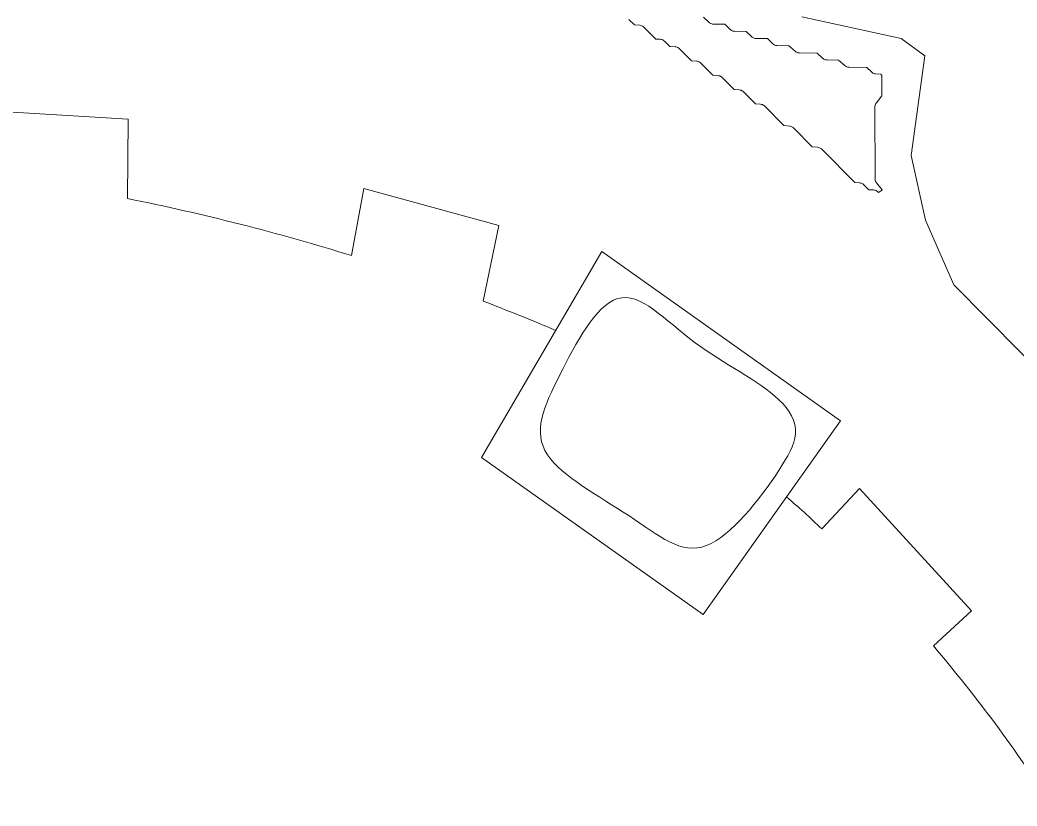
# Model space of a CAD drawing. Header units: inches. Extents: x 36 to 190, y -75 to 56.
# Drawn here: x 49.111 to 52.838, y 36.924 to 39.862 of the extents above; entities that cross this region are included whole.
import ezdxf

# ---------------------------------------------------------------- set-up
doc = ezdxf.new("R2010")
doc.units = ezdxf.units.IN
for name, color, linetype, lineweight in [('01_ORIGINAL_CAD', 7, 'CONTINUOUS', 20), ('02_APPROVED_PDF_OUTLINES', 7, 'CONTINUOUS', 15), ('04_APPROVED_PERIMETER', 7, 'CONTINUOUS', 15)]:
    doc.layers.add(name, color=color, linetype=linetype, lineweight=lineweight)

# ---------------------------------------------------------------- blocks, each defined once
blk = doc.blocks.new('01_SCALLOP')
at = {"layer": '01_ORIGINAL_CAD'}
for points in [[(49.0534, 39.2724), (49.0621, 39.5186), (49.5148, 39.4915), (49.5133, 39.1941)], [(50.3503, 38.9811), (50.3957, 39.232), (50.9015, 39.0933), (50.8421, 38.8111)], [(51.2858, 38.9961), (52.1779, 38.364), (51.6649, 37.64), (50.8365, 38.2269), (51.2858, 38.9961)], [(52.2493, 38.1107), (52.1082, 37.9605)], [(52.2493, 38.1107), (52.6681, 37.6537), (52.5252, 37.5228)]]:
    blk.add_lwpolyline(points, dxfattribs=at)
for centre, radius, start, end in [((47.8977, 31.0932), 8.2604, 72.72792, 78.72142), ((47.8977, 31.0932), 8.2604, 67.08551, 69.11803), ((48.3626, 33.9743), 5.4698, 46.7825, 48.644), ((48.3626, 33.9743), 5.4698, 32.6388, 40.4465)]:
    blk.add_arc(centre, radius, start, end, dxfattribs=at)
at = {"layer": '02_APPROVED_PDF_OUTLINES'}
blk.add_lwpolyline([(51.666, 39.8721), (51.686, 39.8531), (51.6883, 39.8512), (51.6909, 39.8495), (51.6936, 39.8482), (51.6966, 39.8472), (51.6996, 39.8465), (51.7026, 39.8463), (51.7456, 39.8454), (51.7656, 39.8264), (51.768, 39.8244), (51.7706, 39.8227), (51.7733, 39.8214), (51.7762, 39.8204), (51.7792, 39.8198), (51.7823, 39.8195), (51.8253, 39.8186), (51.8453, 39.7996), (51.8477, 39.7976), (51.8503, 39.7959), (51.853, 39.7946), (51.8559, 39.7936), (51.8589, 39.793), (51.862, 39.7927), (51.9049, 39.7918), (51.925, 39.7728), (51.9274, 39.7708), (51.9299, 39.7692), (51.9327, 39.7678), (51.9356, 39.7668), (51.9386, 39.7662), (51.9417, 39.7659), (51.9851, 39.765), (52.0081, 39.7446), (52.0105, 39.7427), (52.0131, 39.7412), (52.0158, 39.7399), (52.0187, 39.739), (52.0216, 39.7385), (52.0246, 39.7383), (52.091, 39.7381), (52.1109, 39.7193), (52.1133, 39.7173), (52.1158, 39.7156), (52.1186, 39.7143), (52.1215, 39.7133), (52.1245, 39.7127), (52.1276, 39.7124), (52.171, 39.7115), (52.194, 39.6911), (52.1964, 39.6892), (52.199, 39.6876), (52.2017, 39.6864), (52.2046, 39.6855), (52.2076, 39.685), (52.2106, 39.6848), (52.2766, 39.6846), (52.2938, 39.6675), (52.2964, 39.6652), (52.2993, 39.6634), (52.3025, 39.6619), (52.3058, 39.6609), (52.3092, 39.6604), (52.3288, 39.6586), (52.333, 39.6544), (52.3331, 39.5785), (52.3121, 39.5523), (52.3102, 39.5495), (52.3087, 39.5465), (52.3075, 39.5433), (52.3069, 39.54), (52.3066, 39.5366), (52.3072, 39.2682), (52.3074, 39.2648), (52.3081, 39.2615), (52.3092, 39.2583), (52.3108, 39.2553), (52.3127, 39.2526), (52.3338, 39.2264), (52.3338, 39.2253), (52.3331, 39.2252), (52.33, 39.2238), (52.3271, 39.222), (52.3244, 39.2199), (52.3207, 39.2164), (52.317, 39.2199), (52.3143, 39.2221), (52.3112, 39.2239), (52.308, 39.2253), (52.3046, 39.2262), (52.3011, 39.2266), (52.2843, 39.2273), (52.264, 39.2465), (52.2613, 39.2488), (52.2582, 39.2506), (52.2549, 39.252), (52.2515, 39.2529), (52.2479, 39.2534), (52.2316, 39.2541), (52.1077, 39.3787), (52.105, 39.381), (52.1021, 39.3829), (52.0989, 39.3844), (52.0956, 39.3854), (52.0921, 39.386), (52.0726, 39.3877), (52.0036, 39.4572), (52.0012, 39.4594), (51.9985, 39.4612), (51.9956, 39.4626), (51.9926, 39.4637), (51.9894, 39.4644), (51.9667, 39.4676), (51.895, 39.5396), (51.8923, 39.5419), (51.8894, 39.5438), (51.8863, 39.5453), (51.8829, 39.5463), (51.8795, 39.5468), (51.8599, 39.5486), (51.8152, 39.5932), (51.8126, 39.5955), (51.8097, 39.5974), (51.8065, 39.5989), (51.8032, 39.5999), (51.7997, 39.6005), (51.7801, 39.6022), (51.7355, 39.6469), (51.7328, 39.6491), (51.7299, 39.651), (51.7268, 39.6525), (51.7234, 39.6535), (51.72, 39.6541), (51.7004, 39.6558), (51.6557, 39.7005), (51.6531, 39.7028), (51.6502, 39.7047), (51.647, 39.7061), (51.6437, 39.7072), (51.6403, 39.7077), (51.6206, 39.7094), (51.576, 39.7541), (51.5734, 39.7564), (51.5705, 39.7583), (51.5673, 39.7598), (51.564, 39.7608), (51.5605, 39.7613), (51.5405, 39.7631), (51.5198, 39.7828), (51.517, 39.785), (51.514, 39.7869), (51.5107, 39.7883), (51.5072, 39.7892), (51.5037, 39.7896), (51.4873, 39.7903), (51.4431, 39.8345), (51.4405, 39.8368), (51.4376, 39.8387), (51.4344, 39.8402), (51.4311, 39.8412), (51.4277, 39.8417), (51.4077, 39.8435), (51.3869, 39.8632)], dxfattribs=at)
blk.add_open_spline([(51.3441, 38.8204), (51.4298, 38.8471), (51.5208, 38.7403), (51.6348, 38.6558), (51.7429, 38.5756), (51.8717, 38.5154), (51.9475, 38.4428), (51.9878, 38.4042), (52.0131, 38.3621), (52.0095, 38.3153), (52.0062, 38.2739), (51.9804, 38.2289), (51.9471, 38.1781), (51.8754, 38.0689), (51.7692, 37.9333), (51.6775, 37.898), (51.5817, 37.8611), (51.5017, 37.9338), (51.3865, 38.0096), (51.2773, 38.0816), (51.1364, 38.1562), (51.0829, 38.2367), (51.0261, 38.3222), (51.0678, 38.4142), (51.1299, 38.5377), (51.1879, 38.6528), (51.2637, 38.7953), (51.3441, 38.8204)], degree=3, knots=[0, 0, 0, 0, 0.129206, 0.129206, 0.129206, 0.251716, 0.251716, 0.251716, 0.316733, 0.316733, 0.316733, 0.374079, 0.374079, 0.374079, 0.497412, 0.497412, 0.497412, 0.626385, 0.626385, 0.626385, 0.748774, 0.748774, 0.748774, 0.878789, 0.878789, 0.878789, 1, 1, 1, 1], dxfattribs=at)
at = {"layer": '04_APPROVED_PERIMETER'}
blk.add_lwpolyline([(55.4908, 39.9205), (55.4902, 39.7777), (55.5445, 39.6139), (55.6498, 39.4648), (55.0489, 39.0438), (54.3328, 38.6943), (53.8288, 38.5329), (53.2985, 38.4776), (53.2631, 38.4398), (53.2631, 38.2641), (53.2251, 38.2435), (52.6018, 38.8721), (52.4952, 39.1135), (52.4416, 39.3551), (52.4937, 39.7276), (52.405, 39.7921), (52.0337, 39.8735)], dxfattribs=at)

msp = doc.modelspace()

# ---------------------------------------------------------------- block references
msp.add_blockref('01_SCALLOP', (0, 0))

doc.saveas('drawing.dxf')
